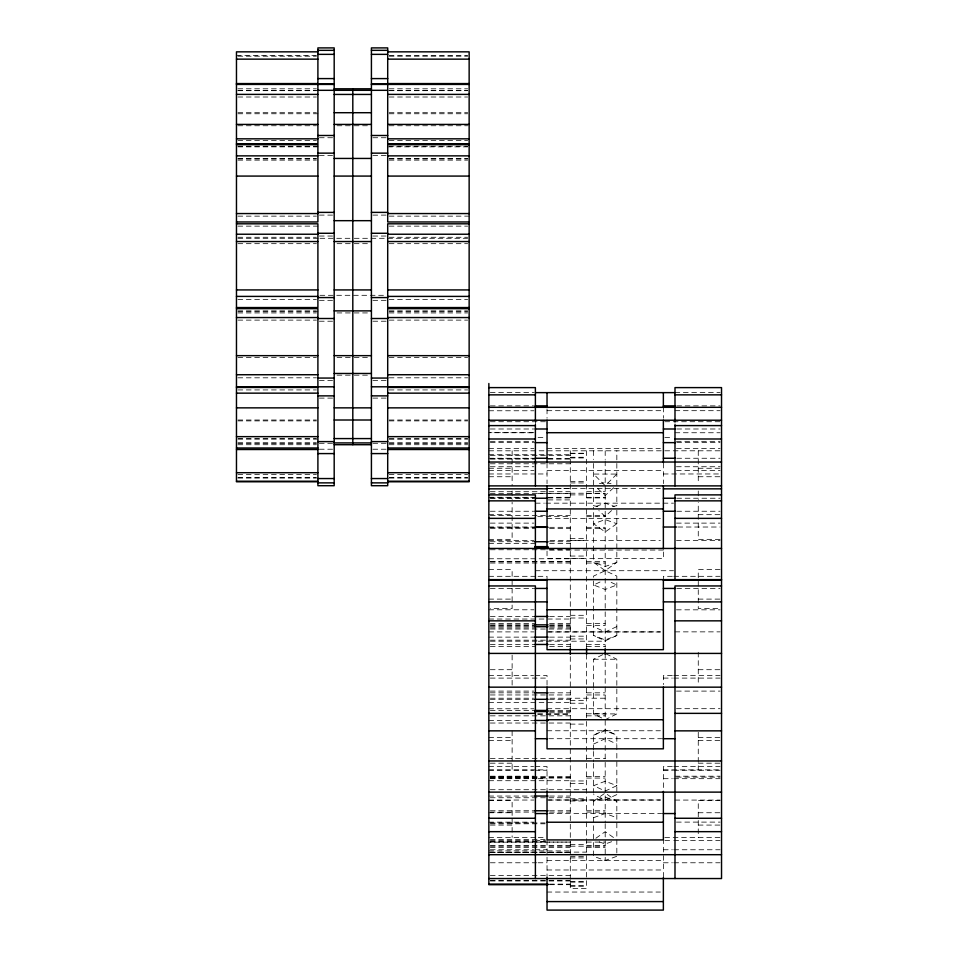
<?xml version="1.0" encoding="UTF-8"?>
<svg xmlns="http://www.w3.org/2000/svg" width="958" height="958" viewBox="0 0 958 958"><rect width="100%" height="100%" fill="white"/><g stroke="black" fill="none" stroke-linecap="round" stroke-linejoin="round"><path stroke-width="0.72" stroke-dasharray="4.79 3.59" d="M613.659 487.706L605.193 495.526L596.738 487.706M611.539 510.59L605.193 516.446L598.858 510.59M616.832 510.255L616.832 562.394L605.193 570.621L593.565 562.394L593.565 507.273M593.565 801.223L605.193 792.996L616.832 801.223L616.832 856.332L605.193 860.452L593.565 856.332L593.565 801.223L605.193 797.104L616.832 801.223M595.888 838.238L605.193 831.664L614.509 838.238M593.565 687.317L593.565 659.236L605.193 653.416L616.832 659.236L616.832 713.914L605.193 719.733L593.565 713.914L593.565 688.79M600.031 582.009L593.565 584.991L605.193 589.445L616.832 584.991L610.366 582.009M616.832 626.604L605.193 631.981L593.565 626.604M616.832 635.501L605.193 640.878L593.565 635.501L593.565 576.081L605.193 570.717L616.832 576.081L616.832 635.501L605.193 639.956L593.565 635.501M593.565 750.03L593.565 735.169L605.193 729.792L616.832 735.169L616.832 793.104M593.565 744.067L605.193 738.702L616.832 744.067M616.832 794.589L605.193 799.966L593.565 794.589M593.565 735.169L605.193 730.715L616.832 735.169M596.151 506.363L605.193 503.166L614.246 506.363M616.832 562.394L605.193 566.501L593.565 562.394M593.565 817.677L605.193 813.558L616.832 817.677M611.659 841.711L605.193 843.998L598.738 841.711M599.385 483.67L605.193 482.557L611.012 483.67M612.473 506.543L616.832 505.704L616.832 450.799M236.47 55.516L316.415 55.516M389.188 55.516L467.66 55.516M237.943 56.199L316.415 56.199M389.188 56.199L467.66 56.199M237.943 88.807L316.415 88.807M389.188 88.807L467.66 88.807M237.943 90.435L316.415 90.435M389.188 90.435L467.66 90.435M237.943 90.687L316.415 90.687M389.188 90.687L467.66 90.687M237.943 97.009L316.415 97.009M389.188 97.009L467.66 97.009M237.943 112.709L316.415 112.709M389.188 112.709L467.66 112.709M237.943 113.763L317.9 113.763M389.188 113.763L467.66 113.763M237.943 125.749L316.415 125.749M337.048 125.749L351.37 125.749M354.232 125.749L369.98 125.749M389.188 125.749L467.66 125.749M319.385 137.736L332.713 137.736M372.901 137.736L386.218 137.736M237.943 140.515L316.415 140.515M389.188 140.515L467.66 140.515M237.943 146.203L317.9 146.203M389.188 146.203L467.66 146.203M237.943 146.861L317.9 146.861M387.703 146.861L467.66 146.861M319.385 155.543L332.713 155.543M372.901 155.543L386.218 155.543M237.943 158.441L316.415 158.441M389.188 158.441L467.66 158.441M237.943 158.932L316.415 158.932M389.188 158.932L467.66 158.932M237.943 160.13L316.415 160.13M389.188 160.13L467.66 160.13M319.385 215.095L332.713 215.095M372.901 215.095L386.218 215.095M237.943 216.137L316.415 216.137M389.188 216.137L469.145 216.137M237.943 226.136L317.9 226.136M389.188 226.136L467.66 226.136M319.385 236.039L332.713 236.039M372.901 236.039L386.218 236.039M237.943 237.273L316.415 237.273M389.188 237.273L467.66 237.273M237.955 238.303L318.499 238.303M319.984 238.303L351.311 238.303M354.292 238.303L467.648 238.303M237.943 243.679L316.415 243.679M337.048 243.679L351.37 243.679M354.232 243.679L369.98 243.679M389.188 243.679L467.66 243.679M319.984 295.303L385.619 295.303M237.943 299.459L316.415 299.459M389.188 299.459L467.66 299.459M319.385 300.333L332.713 300.333M372.901 300.333L386.218 300.333M237.943 310.871L316.415 310.871M389.188 310.871L467.66 310.871M237.943 311.721L317.9 311.721M389.188 311.721L467.66 311.721M237.943 312.931L316.415 312.931M337.048 312.931L351.37 312.931M354.232 312.931L369.98 312.931M389.188 312.931L467.66 312.931M237.943 320.116L316.415 320.116M389.188 320.116L467.66 320.116M319.385 321.217L332.713 321.217M372.901 321.217L386.218 321.217M237.943 357.526L316.415 357.526M337.048 357.526L351.37 357.526M354.232 357.526L369.98 357.526M389.188 357.526L467.66 357.526M337.048 375.165L351.37 375.165M354.232 375.165L369.98 375.165M237.943 377.811L316.415 377.811M389.188 377.811L467.66 377.811M319.385 380.458L332.713 380.458M372.901 380.458L386.218 380.458M237.943 389.93L316.415 389.93M389.188 389.93L467.66 389.93M490.316 392.636L533.941 392.636M674.995 392.636L720.081 392.636M319.385 398.109L332.713 398.109M372.901 398.109L386.218 398.109M490.352 405.881L533.606 405.881M676.791 405.881L720.045 405.881M488.855 410.766L533.941 410.766M547.03 410.683L663.367 410.683M674.995 410.683L720.081 410.695M237.943 420.011L316.415 420.011M389.188 420.011L467.66 420.011M237.943 420.897L316.415 420.897M389.188 420.897L467.66 420.897M490.352 421.724L545.533 421.724M664.852 421.724L720.045 421.724M490.352 428.992L533.606 428.992M676.791 428.992L720.045 428.992M674.995 432.741L720.081 432.753M538.085 437.555L545.533 437.555M664.852 437.555L672.312 437.555M237.943 438.584L316.415 438.584M389.188 438.584L467.66 438.584M237.943 439.171L317.9 439.171M389.188 439.267L467.66 439.171M490.316 441.339L533.941 441.339M676.456 441.339L720.081 441.339M490.352 442.644L533.606 442.644M676.791 442.644L720.045 442.644M237.943 442.919L316.415 442.919M389.188 442.919L467.66 442.919M237.943 443.171L316.415 443.171M319.385 443.291L332.713 443.291M372.901 443.291L386.218 443.291M389.188 443.171L467.66 443.171M237.943 444.716L316.415 444.716M389.188 444.716L467.66 444.716M488.855 448.512L533.941 448.512M547.03 448.536L660.385 448.536M676.456 448.548L720.081 448.548M319.385 449.218L332.713 449.218M372.901 449.218L386.218 449.218M488.855 450.799L720.081 450.799M570.297 453.254L586.583 453.254M570.297 453.649L586.583 453.649M488.855 454.739L570.297 454.739M490.34 455.289L570.297 455.289M570.297 457.265L586.583 457.265M570.297 457.948L586.583 457.948M488.855 458.259L533.606 458.259M676.791 458.259L720.045 458.259M490.34 458.427L534.756 458.427M548.084 458.427L570.297 458.427M490.34 459.11L534.756 459.11M548.084 459.11L570.297 459.11M490.34 463.792L570.297 463.792M490.316 466.738L533.941 466.738M676.456 466.738L720.081 466.738M488.855 468.258L512.123 468.258M698.262 468.258L720.081 468.258M488.855 470.618L533.941 470.618M547.03 470.582L663.367 470.582M676.456 470.582L720.081 470.582M488.855 473.971L536.851 473.971M538.3 473.971L547.03 473.971M663.367 473.971L720.081 473.971M237.943 474.473L316.415 474.473M389.188 474.473L467.66 474.473M488.855 476.737L512.123 476.737M698.262 476.737L720.081 476.737M237.943 477.419L316.415 477.419M389.188 477.419L467.66 477.419M237.943 478.078L316.415 478.078M389.188 478.078L467.66 478.078M570.297 481.503L586.583 481.503M570.297 482.928L586.583 482.928M547.03 488.4L660.385 488.4M548.084 488.556L570.297 488.556M490.34 491.705L570.297 491.705M586.583 491.705L605.193 491.705M570.297 493.226L586.583 493.226M490.34 493.346L570.297 493.346M586.583 493.346L605.193 493.346M537.725 493.598L570.297 493.598M586.583 493.598L605.193 493.598M570.297 494.891L586.583 494.891M488.855 497.286L534.756 497.334M548.084 497.334L570.297 497.286M586.583 497.334L605.193 497.334M490.34 497.921L534.756 497.921M548.084 497.921L570.297 497.921M586.583 497.921L605.193 497.921M490.352 498.232L533.606 498.232M676.791 498.232L720.045 498.232M548.084 499.908L570.297 499.908M535.39 503.166L544.312 503.166M545.797 503.166L673.51 503.166M490.352 511.249L533.606 511.249M676.791 511.249L720.045 511.249M488.855 514.674L512.123 514.674M698.262 514.674L720.081 514.674M490.34 515.62L570.297 515.62M586.583 515.62L605.193 515.62M537.725 516.661L570.297 516.661M586.583 516.661L605.193 516.661M547.03 518.458L660.385 518.458M490.316 523.116L533.941 523.116M676.456 523.116L720.081 523.116M488.855 527.02L533.941 527.02M677.905 527.02L720.081 527.02M490.34 527.319L534.756 527.319M549.569 527.319L570.297 527.319M586.583 527.319L605.193 527.319M490.34 528.648L534.756 528.648M549.569 528.648L570.297 528.648M586.583 528.648L605.193 528.648M570.297 538.408L586.583 538.408M488.855 539.354L512.123 539.354L512.123 502.339M720.081 539.354L698.262 539.354L698.262 502.339M488.855 540.444L533.941 540.444M550.012 540.516L660.385 540.516M676.456 540.516L720.081 540.516M570.297 540.635L586.583 540.635M490.34 541.737L534.756 541.737M549.569 541.737L570.297 541.737M488.855 543.426L534.756 543.426M549.569 543.426L570.297 543.426M490.34 549.76L570.297 549.76M570.297 556.047L586.583 556.047M570.297 558.442L586.583 558.442M488.855 558.765L570.297 558.765M490.34 561.352L570.297 561.352M586.583 561.352L605.193 561.352M490.34 561.843L570.297 561.843M490.34 563.029L570.297 563.029M586.583 563.029L605.193 563.029M488.855 569.639L512.123 569.639L512.123 608.558L490.316 608.558M720.081 569.639L698.262 569.639L698.262 608.558L720.081 608.558M535.39 570.717L673.51 570.717M488.855 576.309L536.588 576.321M538.085 576.321L547.03 576.321L547.03 579.626M672.312 576.321L663.367 576.321L663.367 578.776M673.809 576.321L720.081 576.309M490.352 588.44L533.606 588.44M676.791 588.44L720.045 588.44M488.855 599.109L512.123 599.109M698.262 599.109L720.081 599.109M488.855 609.791L533.941 609.791M676.456 609.827L720.081 609.827M570.297 615.299L586.583 615.299M490.34 616.473L534.756 616.473M549.569 616.473L570.297 616.473M570.297 618.006L586.583 618.006M488.855 619.036L570.297 619.036M490.34 623.574L534.756 623.574M549.569 623.574L570.297 623.574M586.583 623.574L605.193 623.574M490.34 624.867L534.756 624.867M549.569 624.867L570.297 624.867M490.34 625.442L534.756 625.442M549.569 625.442L570.297 625.442M586.583 625.442L605.193 625.442M490.34 626.724L534.756 626.724M549.569 626.724L570.297 626.724M490.34 627.921L534.756 627.921M549.569 627.921L570.297 627.921M490.34 629.035L570.297 629.035M488.855 631.897L533.941 631.897M548.515 631.873L660.385 631.873M674.995 631.861L720.081 631.861M547.03 631.981L660.385 631.981M570.297 636.184L586.583 636.184M488.855 637.13L534.756 637.13M549.569 637.13L570.297 637.13M570.297 638.938L586.583 638.938M490.34 640.183L570.297 640.183M490.352 641.201L536.588 641.201M538.085 641.201L605.193 641.201M490.34 644.459L534.756 644.459M549.569 644.459L570.297 644.459M586.583 644.459L605.193 644.459M490.34 646.59L534.756 646.59M549.569 646.59L570.297 646.59M586.583 646.59L605.193 646.59M593.565 659.236L616.832 659.236M490.316 669.702L512.123 669.702M698.262 669.702L720.081 669.702M488.855 675.522L533.606 675.522M535.091 675.522L547.03 675.522L547.03 687.161M672.312 675.522L663.367 675.522L663.367 684.575M673.809 675.522L720.045 675.522M490.352 678.096L547.03 678.096M663.367 678.096L672.312 678.096M673.809 678.096L720.045 678.096M490.316 691.101L533.941 691.101M676.456 691.101L720.081 691.101M490.34 692.826L534.756 692.826M549.569 692.826L570.297 692.826M586.583 692.826L605.193 692.826M490.34 694.957L570.297 694.957M586.583 694.957L605.193 694.957M490.352 698.214L533.606 698.214M550.012 698.214L605.193 698.214M490.34 699.304L534.756 699.304M549.569 699.304L570.297 699.304M570.297 700.478L586.583 700.478M488.855 702.358L570.297 702.358M570.297 703.232L586.583 703.232M488.855 708.776L533.941 708.776M547.03 708.704L660.385 708.704M676.456 708.692L720.081 708.692M490.34 710.453L534.756 710.453M549.569 710.453L570.297 710.453M549.569 711.578L570.297 711.578M549.569 712.776L570.297 712.776M537.725 713.77L570.297 713.77M586.583 713.77L605.193 713.77M593.565 713.914L616.832 713.914M537.725 714.62L570.297 714.62M490.34 715.842L570.297 715.842M586.583 715.842L605.193 715.842M488.855 720.452L534.756 720.452M490.34 723.027L570.297 723.027M570.297 724.116L586.583 724.116M547.03 730.762L660.385 730.762M488.855 737.624L512.123 737.624M698.262 737.624L720.081 737.624M548.766 738.702L661.631 738.702M488.855 740.39L512.123 740.39M698.262 740.39L720.081 740.39M490.34 758.556L570.297 758.556M586.583 758.556L605.193 758.556M490.316 763.191L512.123 763.191M698.262 763.191L720.081 763.191M488.855 766.568L533.606 766.568M535.091 766.568L547.03 766.568L547.03 792.122M672.312 766.568L663.367 766.568L663.367 790.637M673.809 766.568L720.045 766.568M488.855 769.873L536.851 769.873M538.3 769.873L547.03 769.873M663.367 769.873L720.081 769.873M488.855 770.244L533.606 770.244M535.091 770.244L547.03 770.244M663.367 770.244L672.312 770.244M673.809 770.244L720.045 770.244M490.316 776.196L533.941 776.196M674.995 776.196L720.081 776.196M490.34 776.375L570.297 776.375M586.583 776.375L605.193 776.375M490.316 777.13L533.941 777.13M676.456 777.13L720.081 777.13M490.34 777.645L570.297 777.645M490.34 778.064L570.297 778.064M586.583 778.064L605.193 778.064M490.352 778.686L536.588 778.686M538.085 778.686L547.03 778.686M663.367 778.686L672.312 778.686M673.809 778.686L720.045 778.686M488.855 780.71L570.297 780.71M570.297 780.962L586.583 780.962M570.297 783.369L586.583 783.369M490.34 789.715L586.583 789.715M488.855 796.05L534.756 796.05M549.569 796.05L570.297 796.05M490.34 797.751L570.297 797.751M570.297 798.78L586.583 798.78M547.03 799.966L660.385 799.966M488.855 800.038L533.941 800.038M548.515 800.062L660.385 800.062M674.995 800.074L720.081 800.074M488.855 800.397L512.123 800.397L512.123 837.412M720.081 800.397L698.262 800.397L698.262 837.412M570.297 801.008L586.583 801.008M490.34 810.767L534.756 810.767M549.569 810.767L570.297 810.767M586.583 810.767L605.193 810.767M490.34 812.097L534.756 812.097M549.569 812.097L570.297 812.097M586.583 812.097L605.193 812.097M488.855 812.743L512.123 812.743M698.262 812.743L720.081 812.743M548.766 813.558L661.631 813.558M488.855 822.144L533.941 822.144M676.456 822.108L720.081 822.108M490.34 822.922L545.126 822.922M490.34 823.796L545.126 823.796M490.316 825.077L512.123 825.077M698.262 825.077L720.081 825.077M488.855 837.412L536.851 837.412M538.3 837.412L545.569 837.412M664.816 837.412L720.081 837.412M490.34 839.555L545.126 839.555M490.352 840.382L533.606 840.382M535.091 840.382L545.533 840.382M664.852 840.382L672.312 840.382M673.809 840.382L720.045 840.382M490.34 841.495L546.611 841.495M490.34 842.082L570.297 842.082L488.855 842.178M586.583 842.082L605.193 842.082M570.297 844.525L586.583 844.525M490.34 845.818L570.297 845.818M586.583 845.818L605.193 845.818M490.34 846.07L570.297 846.07M586.583 846.07L605.193 846.07M570.297 846.189L586.583 846.189M490.34 847.614L570.297 847.614M586.583 847.614L605.193 847.614M490.352 849.758L533.606 849.758M535.091 849.758L547.03 849.758M663.367 849.758L672.312 849.758M673.809 849.758L720.045 849.758M488.855 850.908L570.297 850.908M490.34 852.117L586.583 852.117M488.855 852.416L570.297 852.416M490.34 852.56L570.297 852.56M570.297 856.488L586.583 856.488M570.297 857.913L586.583 857.913M547.03 860.452L663.367 860.452M490.352 862.775L536.588 862.775M538.085 862.775L547.03 862.775M663.367 862.775L672.312 862.775M673.809 862.775L720.045 862.775M547.03 869.984L663.367 869.984M490.34 875.6L570.297 875.6M490.34 880.318L570.297 880.318M490.34 880.977L570.297 880.977M570.297 881.468L586.583 881.468M570.297 882.15L586.583 882.15M549.569 884.126L570.297 884.126M549.569 884.689L570.297 884.689M570.297 885.767L586.583 885.767M570.297 886.162L586.583 886.162M547.03 892.042L660.385 892.042M597.924 506.543L593.565 505.704L593.565 460.99M698.262 450.799L698.262 484.257M698.262 490.987L698.262 499.537M698.262 652.254L698.262 684.251M698.262 732.283L698.262 769.873M674.995 418.466L674.995 424.298M663.367 407.174L663.367 418.215M663.367 463.169L663.367 483.658M663.367 838.861L663.367 877.516M605.193 450.799L605.193 459.529M605.193 460.99L605.193 647.285M605.193 653.416L605.193 822.922M605.193 823.796L605.193 860.452M593.565 450.799L593.565 459.529M593.565 751.503L593.565 761.909M593.565 763.382L593.565 793.104M586.583 450.799L586.583 648.327M586.583 654.398L586.583 888.605L570.297 888.605L570.297 654.398M570.297 450.799L570.297 648.327M547.03 409.042L547.03 418.215M547.03 463.169L547.03 483.658M547.03 840.382L547.03 878.546M535.39 420.969L535.39 424.586M512.123 450.799L512.123 485.706M512.123 490.987L512.123 499.537M512.123 655.164L512.123 687.161M512.123 730.942L512.123 769.873M616.832 474.066L605.193 485.706L593.565 474.066L616.832 474.066M616.832 523.727L605.193 531.953L593.565 523.727L605.193 519.619L616.832 523.727M616.832 785.68L605.193 791.057L593.565 785.68L605.193 781.237L616.832 785.68M533.941 432.681L488.855 432.681L533.941 432.776M663.367 550.048L547.03 550.048L547.03 558.574L663.367 558.574L663.367 550.048"/><path stroke-width="1.44" d="M317.9 50.343L334.186 50.343M371.417 50.343L387.703 50.343M317.9 51.84L236.47 51.84L236.47 481.778L317.9 481.778M387.703 51.84L469.145 51.84L469.145 481.778L387.703 481.778M317.9 54.355L334.186 54.355M371.417 54.355L387.703 54.355M236.47 59.145L317.9 59.145M387.703 59.145L469.145 59.145M317.9 78.592L334.186 78.592M371.417 78.592L387.703 78.592M236.47 83.574L317.9 83.574M387.703 83.574L469.145 83.574M236.47 83.993L334.186 83.993M371.417 83.993L469.145 83.993M236.47 84.424L334.186 84.424M371.417 84.424L469.145 84.424M334.186 88.807L371.417 88.807M317.9 90.315L387.703 90.315M236.47 94.387L317.9 94.387M334.186 94.435L371.417 94.435M387.703 94.387L469.145 94.387M334.186 112.709L371.417 112.709M236.47 124.42L317.9 124.42M334.186 124.42L371.417 124.42M387.703 124.42L469.145 124.42M317.9 135.497L334.186 135.497M371.417 135.497L387.703 135.497M236.47 138.826L317.9 138.826M387.703 138.826L469.145 138.826M236.47 143.748L317.9 143.748L317.9 84.424M469.145 143.748L387.703 143.748L387.703 84.424M236.47 144.694L317.9 144.694L317.9 221.969L236.47 221.969M469.145 144.694L387.703 144.694L387.703 221.969L469.145 221.969M317.9 153.148L334.186 153.148M371.417 153.148L387.703 153.148M236.47 155.867L317.9 155.867M387.703 155.867L469.145 155.867M334.186 158.441L371.417 158.441M236.47 176.08L317.9 176.08M334.186 176.08L371.417 176.08M387.703 176.08L469.145 176.08M317.9 212.389L334.186 212.389M371.417 212.389L387.703 212.389M236.47 213.562L317.9 213.562M387.703 213.562L469.145 213.562M334.186 220.675L371.417 220.675M236.47 223.813L317.9 223.813L317.9 307.554L236.47 307.554M469.145 223.813L387.703 223.813L387.703 307.554L469.145 307.554M317.9 233.273L334.186 233.273M371.417 233.273L387.703 233.273M236.47 234.231L317.9 234.231M387.703 234.231L469.145 234.231M236.47 241.548L317.9 241.548M334.186 241.548L371.417 241.548M387.703 241.548L469.145 241.548M236.47 289.927L317.9 289.927M334.186 289.927L371.417 289.927M387.703 289.927L469.145 289.927M236.47 296.405L317.9 296.405M387.703 296.405L469.145 296.405M317.9 297.567L334.186 297.567M371.417 297.567L387.703 297.567M236.47 308.668L317.9 308.668L317.9 386.804M469.145 308.668L387.703 308.668L387.703 386.804M334.186 310.871L371.417 310.871M236.47 317.553L317.9 317.553M387.703 317.553L469.145 317.553M317.9 318.511L334.186 318.511M371.417 318.511L387.703 318.511M236.47 355.658L317.9 355.658M334.186 355.658L371.417 355.658M387.703 355.658L469.145 355.658M334.186 373.476L371.417 373.476M236.47 374.734L317.9 374.734M387.703 374.734L469.145 374.734M317.9 378.063L334.186 378.063M371.417 378.063L387.703 378.063M236.47 386.804L334.186 386.804M371.417 386.804L469.145 386.804M236.47 387.475L317.9 387.475L317.9 485.706L334.186 485.706L334.186 47.9L317.9 47.9L317.9 84.136M469.145 387.475L387.703 387.475L387.703 485.706L371.417 485.706L371.417 47.9L387.703 47.9L387.703 84.136M488.855 387.607L535.39 387.607L535.39 420.227M535.39 392.636L674.995 392.636M236.47 393.151L317.9 393.151M387.703 393.151L469.145 393.151M488.855 394.852L535.39 394.852M674.995 394.852L721.53 394.852M317.9 395.87L334.186 395.87M371.417 395.87L387.703 395.87M535.091 405.881L547.03 405.881M663.367 405.881L675.294 405.881M488.855 407.318L721.53 407.318M236.47 407.857L317.9 407.857M334.186 407.857L371.417 407.857M387.703 407.857L469.145 407.857M334.186 420.011L371.417 420.011M488.855 420.227L721.53 420.227M488.855 425.603L535.39 425.603M674.995 425.603L721.53 425.603M535.091 428.992L547.03 428.992M663.367 428.992L675.294 428.992M547.03 432.693L663.367 432.693M236.47 436.644L317.9 436.644M387.703 436.644L469.145 436.644M334.186 438.584L371.417 438.584M488.855 438.992L535.39 438.992M674.995 438.992L721.53 438.992M317.9 441.614L334.186 441.614M371.417 441.614L387.703 441.614M535.091 442.644L547.03 442.644M663.367 442.644L675.294 442.644M334.186 442.919L371.417 442.919M334.186 444.716L371.417 444.716M236.47 447.997L317.9 447.997M387.703 447.997L469.145 447.997M236.47 449.518L317.9 449.518M387.703 449.518L469.145 449.518M317.9 453.589L334.186 453.589M371.417 453.589L387.703 453.589M535.091 458.259L547.03 458.259M663.367 458.259L675.294 458.259M488.855 462.031L721.53 462.031M236.47 472.701L317.9 472.701M387.703 472.701L469.145 472.701M317.9 478.557L334.186 478.557M371.417 478.557L387.703 478.557M236.47 481.227L317.9 481.227M387.703 481.227L469.145 481.227M317.9 482.868L334.186 482.868M371.417 482.868L387.703 482.868M488.855 485.886L721.53 485.886M488.855 488.843L547.03 488.843M663.367 488.843L721.53 488.843M488.855 494.879L535.39 494.879L535.39 579.626M721.53 494.879L674.995 494.879L674.995 579.626M535.091 498.232L547.03 498.232M663.367 498.232L675.294 498.232M488.855 500.854L535.39 500.854M674.995 500.854L721.53 500.854M547.03 508.926L663.367 508.926M535.091 511.249L547.03 511.249M663.367 511.249L675.294 511.249M488.855 518.362L535.39 518.362M674.995 518.362L721.53 518.362M535.39 527.02L547.03 527.02M663.367 527.02L676.456 527.02M534.756 527.319L548.084 527.319M534.756 541.737L548.084 541.737M534.756 546.647L548.084 546.647M534.756 547.593L548.084 547.593M488.855 548.455L721.53 548.455M488.855 579.626L721.53 579.626M488.855 579.997L547.03 579.997M663.367 579.997L721.53 579.997M488.855 585.949L535.39 585.949L535.39 687.161M721.53 585.949L674.995 585.949L674.995 687.161M535.091 588.44L547.03 588.44M663.367 588.44L675.294 588.44M488.855 601.911L547.03 601.875M663.367 601.875L721.53 601.911M547.03 609.719L663.367 609.719M534.756 616.473L548.084 616.473M488.855 620.844L535.39 620.844M674.995 620.844L721.53 620.844M534.756 624.867L548.084 624.867M534.756 626.724L548.084 626.724M534.756 637.13L548.084 637.13M534.756 644.459L548.084 644.459M488.855 653.416L721.53 653.416M488.855 687.161L721.53 687.161M534.756 692.826L548.084 692.826M534.756 699.304L548.084 699.304M534.756 710.453L548.084 710.453M534.756 711.578L548.084 711.578M488.855 713.363L535.39 713.363M674.995 713.363L721.53 713.363M547.03 719.733L663.367 719.733M534.756 720.452L548.084 720.452M488.855 730.858L535.39 730.858M674.995 730.858L721.53 730.858M535.39 738.702L547.281 738.702M663.116 738.702L674.995 738.702M488.855 760.963L721.53 760.963M488.855 792.122L721.53 792.122M534.756 796.05L548.084 796.05M534.756 810.767L548.084 810.767M535.39 813.558L547.281 813.558M663.116 813.558L674.995 813.558M488.855 818.264L535.39 818.264M674.995 818.264L721.53 818.264M547.03 822.227L663.367 822.227M488.855 831.664L535.39 831.664M674.995 831.664L721.53 831.664M488.855 854.692L721.53 854.692M488.855 878.546L721.53 878.546L721.53 387.607L674.995 387.607L674.995 420.227M488.855 884.126L548.084 884.126M548.084 884.689L488.855 884.689L488.855 383.499M547.03 901.586L663.367 901.586M674.995 424.657L674.995 485.886M674.995 687.485L674.995 878.546M663.367 392.636L663.367 407.545M663.367 420.227L663.367 462.546M663.367 485.886L663.367 548.85M663.367 579.626L663.367 649.68L547.03 649.68L547.03 579.626M663.367 687.161L663.367 748.821L547.03 748.821L547.03 687.161M663.367 791.368L663.367 839.927L547.03 839.927L547.03 791.368M663.367 877.516L663.367 910.1L547.03 910.1L547.03 877.516M605.193 648.686L605.193 654.326M586.583 648.327L586.583 654.326M570.297 648.327L570.297 654.326M547.03 392.636L547.03 407.545M547.03 420.227L547.03 462.546M547.03 485.886L547.03 548.85M535.39 424.657L535.39 485.886M535.39 687.485L535.39 878.546M352.807 88.807L352.807 444.716"/></g></svg>
